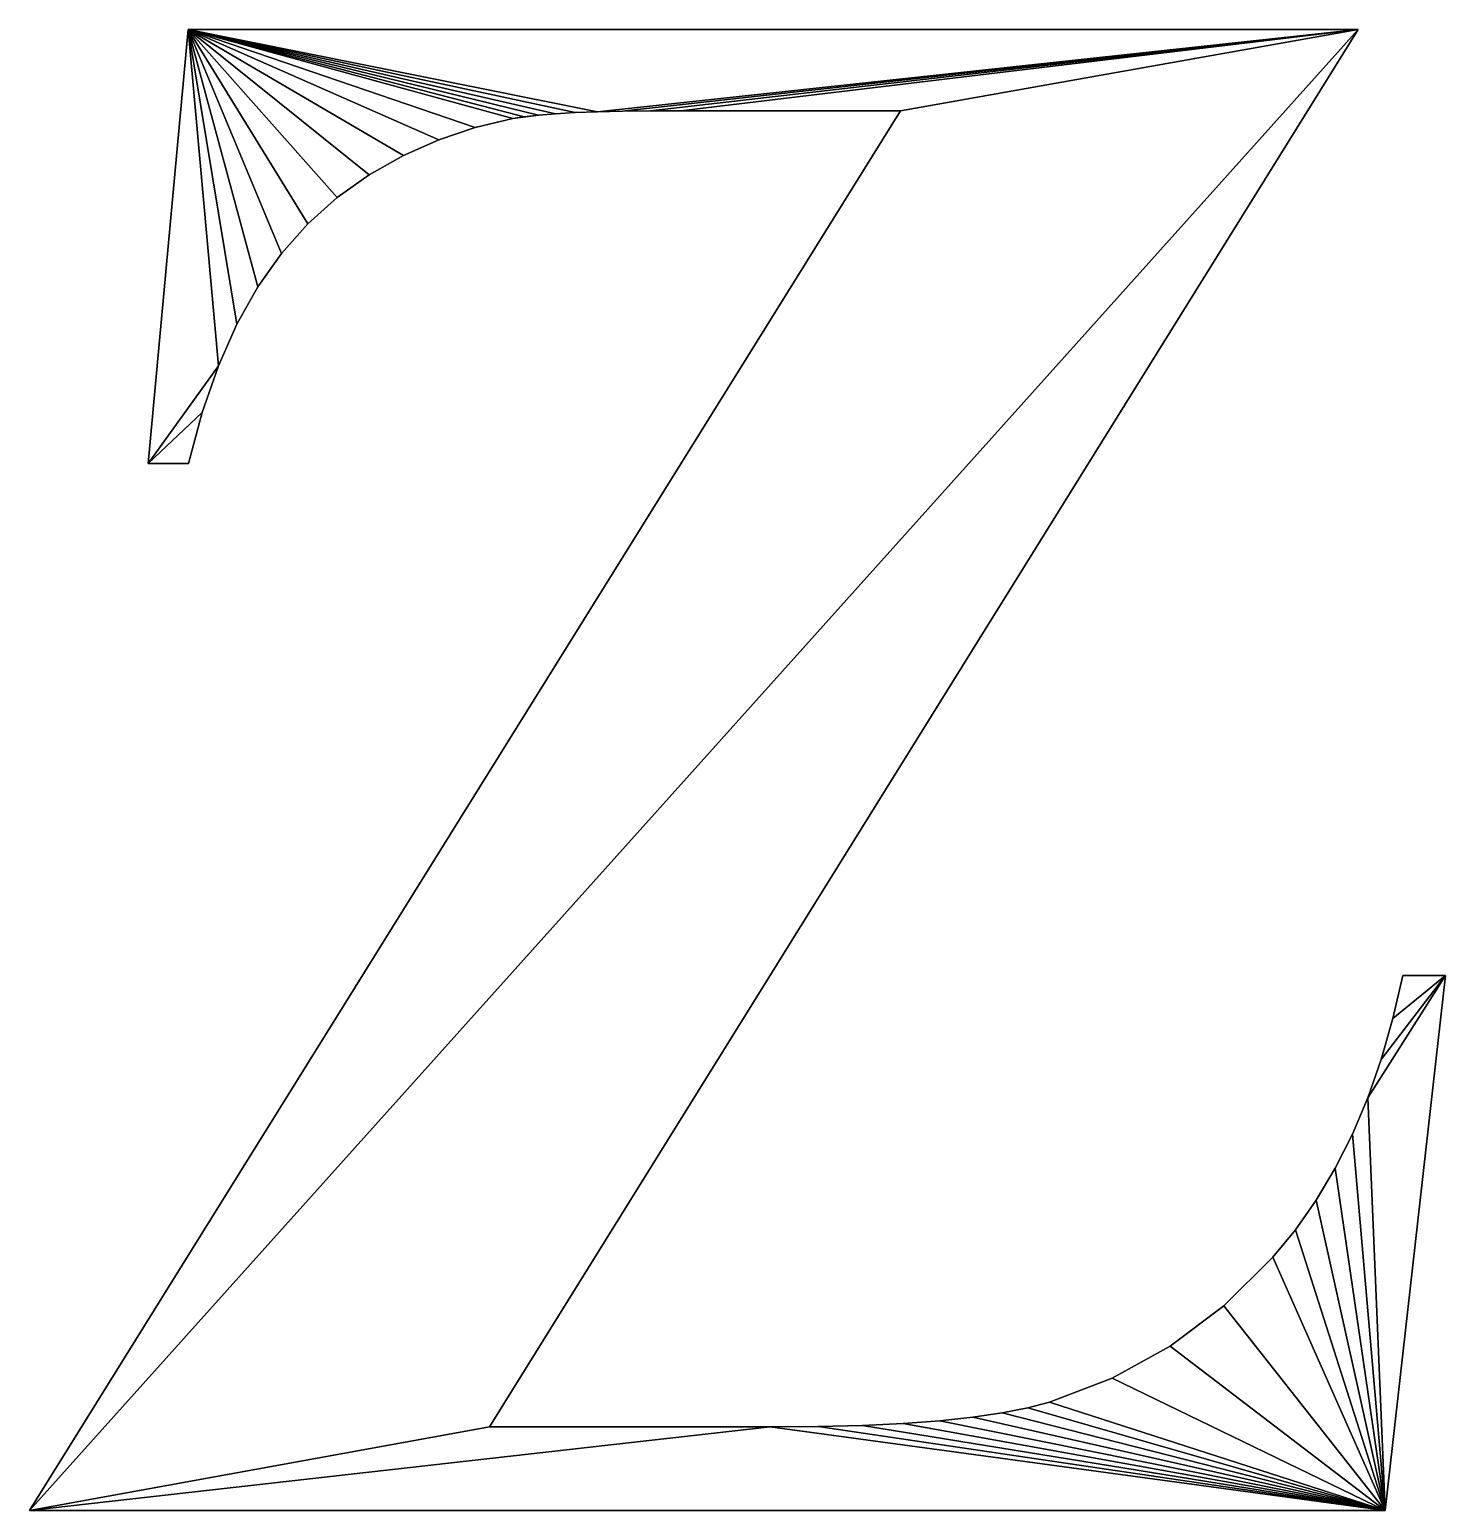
# Model space of a CAD drawing. Header units: metres. Extents: x 0.022 to 0.914, y 0 to 0.933.
import ezdxf

# ---------------------------------------------------------------- set-up
doc = ezdxf.new("R2010")
doc.units = ezdxf.units.M

msp = doc.modelspace()

# ---------------------------------------------------------------- meshes
at = {"layer": 'Armanisoft_0', "linetype": 'CONTINUOUS'}
mesh = msp.add_polyface(dxfattribs=at)
corners = [(0.859267, 0.932927), (0.31205, 0.052591), (0.488864, 0.052591), (0.519116, 0.052835), (0.547009, 0.053567), (0.572541, 0.054786), (0.595713, 0.056492), (0.616524, 0.058686), (0.634976, 0.061368), (0.651067, 0.064537), (0.664798, 0.068194), (0.704225, 0.083225), (0.740826, 0.103445), (0.774602, 0.128855), (0.805552, 0.159455), (0.819753, 0.17675), (0.832818, 0.19544), (0.844748, 0.215527), (0.855543, 0.237008), (0.865202, 0.259885), (0.873726, 0.284158), (0.881114, 0.309826), (0.887367, 0.33689), (0.914145, 0.33689), (0.87623, 0), (0.022377, 0), (0.571009, 0.88186), (0.43261, 0.88186), (0.413385, 0.881782), (0.39587, 0.881547), (0.380065, 0.881157), (0.365969, 0.88061), (0.353584, 0.879907), (0.342909, 0.879047), (0.333943, 0.878032), (0.326688, 0.87686), (0.303002, 0.871265), (0.280041, 0.863494), (0.257805, 0.853546), (0.236294, 0.841422), (0.216048, 0.827105), (0.197609, 0.810579), (0.180977, 0.791844), (0.166152, 0.770899), (0.152978, 0.747399), (0.141299, 0.720997), (0.131116, 0.691693), (0.122427, 0.659486), (0.097072, 0.659486), (0.122224, 0.932927), (0.859267, 0.932927), (0.468261, 1.97258), (-1.037856, -0.286595), (1.974378, -0.286595), (0.859267, 0.932927, 0.229421), (0.31205, 0.052591, 0.229421), (0.488864, 0.052591, 0.229421), (0.519116, 0.052835, 0.229421), (0.547009, 0.053567, 0.229421), (0.572541, 0.054786, 0.229421), (0.595713, 0.056492, 0.229421), (0.616524, 0.058686, 0.229421), (0.634976, 0.061368, 0.229421), (0.651067, 0.064537, 0.229421), (0.664798, 0.068194, 0.229421), (0.704225, 0.083225, 0.229421), (0.740826, 0.103445, 0.229421), (0.774602, 0.128855, 0.229421), (0.805552, 0.159455, 0.229421), (0.819753, 0.17675, 0.229421), (0.832818, 0.19544, 0.229421), (0.844748, 0.215527, 0.229421), (0.855543, 0.237008, 0.229421), (0.865202, 0.259885, 0.229421), (0.873726, 0.284158, 0.229421), (0.881114, 0.309826, 0.229421), (0.887367, 0.33689, 0.229421), (0.914145, 0.33689, 0.229421), (0.87623, 0, 0.229421), (0.022377, 0, 0.229421), (0.571009, 0.88186, 0.229421), (0.43261, 0.88186, 0.229421), (0.413385, 0.881782, 0.229421), (0.39587, 0.881547, 0.229421), (0.380065, 0.881157, 0.229421), (0.365969, 0.88061, 0.229421), (0.353584, 0.879907, 0.229421), (0.342909, 0.879047, 0.229421), (0.333943, 0.878032, 0.229421), (0.326688, 0.87686, 0.229421), (0.303002, 0.871265, 0.229421), (0.280041, 0.863494, 0.229421), (0.257805, 0.853546, 0.229421), (0.236294, 0.841422, 0.229421), (0.216048, 0.827105, 0.229421), (0.197609, 0.810579, 0.229421), (0.180977, 0.791844, 0.229421), (0.166152, 0.770899, 0.229421), (0.152978, 0.747399, 0.229421), (0.141299, 0.720997, 0.229421), (0.131116, 0.691693, 0.229421), (0.122427, 0.659486, 0.229421), (0.097072, 0.659486, 0.229421), (0.122224, 0.932927, 0.229421), (0.859267, 0.932927, 0.229421), (0.468261, 1.97258, 0.229421), (-1.037856, -0.286595, 0.229421), (1.974378, -0.286595, 0.229421), (0.859267, 0.932927), (0.859267, 0.932927, 0.229421), (0.31205, 0.052591), (0.31205, 0.052591, 0.229421), (0.488864, 0.052591), (0.488864, 0.052591, 0.229421), (0.519116, 0.052835), (0.519116, 0.052835, 0.229421), (0.547009, 0.053567), (0.547009, 0.053567, 0.229421), (0.572541, 0.054786), (0.572541, 0.054786, 0.229421), (0.595713, 0.056492), (0.595713, 0.056492, 0.229421), (0.616524, 0.058686), (0.616524, 0.058686, 0.229421), (0.634976, 0.061368), (0.634976, 0.061368, 0.229421), (0.651067, 0.064537), (0.651067, 0.064537, 0.229421), (0.664798, 0.068194), (0.664798, 0.068194, 0.229421), (0.704225, 0.083225), (0.704225, 0.083225, 0.229421), (0.740826, 0.103445), (0.740826, 0.103445, 0.229421), (0.774602, 0.128855), (0.774602, 0.128855, 0.229421), (0.805552, 0.159455), (0.805552, 0.159455, 0.229421), (0.819753, 0.17675), (0.819753, 0.17675, 0.229421), (0.832818, 0.19544), (0.832818, 0.19544, 0.229421), (0.844748, 0.215527), (0.844748, 0.215527, 0.229421), (0.855543, 0.237008), (0.855543, 0.237008, 0.229421), (0.865202, 0.259885), (0.865202, 0.259885, 0.229421), (0.873726, 0.284158), (0.873726, 0.284158, 0.229421), (0.881114, 0.309826), (0.881114, 0.309826, 0.229421), (0.887367, 0.33689), (0.887367, 0.33689, 0.229421), (0.914145, 0.33689), (0.914145, 0.33689, 0.229421), (0.87623, 0), (0.87623, 0, 0.229421), (0.022377, 0), (0.022377, 0, 0.229421), (0.571009, 0.88186), (0.571009, 0.88186, 0.229421), (0.43261, 0.88186), (0.43261, 0.88186, 0.229421), (0.413385, 0.881782), (0.413385, 0.881782, 0.229421), (0.39587, 0.881547), (0.39587, 0.881547, 0.229421), (0.380065, 0.881157), (0.380065, 0.881157, 0.229421), (0.365969, 0.88061), (0.365969, 0.88061, 0.229421), (0.353584, 0.879907), (0.353584, 0.879907, 0.229421), (0.342909, 0.879047), (0.342909, 0.879047, 0.229421), (0.333943, 0.878032), (0.333943, 0.878032, 0.229421), (0.326688, 0.87686), (0.326688, 0.87686, 0.229421), (0.303002, 0.871265), (0.303002, 0.871265, 0.229421), (0.280041, 0.863494), (0.280041, 0.863494, 0.229421), (0.257805, 0.853546), (0.257805, 0.853546, 0.229421), (0.236294, 0.841422), (0.236294, 0.841422, 0.229421), (0.216048, 0.827105), (0.216048, 0.827105, 0.229421), (0.197609, 0.810579), (0.197609, 0.810579, 0.229421), (0.180977, 0.791844), (0.180977, 0.791844, 0.229421), (0.166152, 0.770899), (0.166152, 0.770899, 0.229421), (0.152978, 0.747399), (0.152978, 0.747399, 0.229421), (0.141299, 0.720997), (0.141299, 0.720997, 0.229421), (0.131116, 0.691693), (0.131116, 0.691693, 0.229421), (0.122427, 0.659486), (0.122427, 0.659486, 0.229421), (0.097072, 0.659486), (0.097072, 0.659486, 0.229421), (0.122224, 0.932927), (0.122224, 0.932927, 0.229421)]
mesh.append_faces([[corners[k] for k in face] for face in [(23, 19, 20), (23, 20, 21), (23, 21, 22), (24, 2, 3), (24, 3, 4), (24, 4, 5), (24, 5, 6), (24, 6, 7), (24, 7, 8), (24, 8, 9), (24, 9, 10), (24, 10, 11), (24, 11, 12), (24, 12, 13), (24, 13, 14), (24, 14, 15), (24, 15, 16), (24, 16, 17), (24, 17, 18), (24, 18, 19), (24, 19, 23), (25, 1, 2), (25, 2, 24), (35, 34, 33), (48, 45, 46), (48, 46, 47), (49, 30, 31), (49, 31, 32), (49, 32, 33), (49, 33, 34), (49, 34, 35), (49, 35, 36), (49, 36, 37), (49, 37, 38), (49, 38, 39), (49, 39, 40), (49, 40, 41), (49, 41, 42), (49, 42, 43), (49, 43, 44), (49, 44, 45), (49, 45, 48), (0, 1, 25), (0, 25, 26), (0, 26, 27), (0, 26, 28), (0, 26, 29), (0, 27, 28), (0, 28, 29), (0, 29, 30), (26, 28, 27), (26, 27, 50), (26, 29, 28), (26, 28, 50), (26, 29, 50), (27, 28, 50), (28, 29, 50), (29, 30, 50), (30, 49, 50), (77, 74, 73), (77, 75, 74), (77, 76, 75), (78, 57, 56), (78, 58, 57), (78, 59, 58), (78, 60, 59), (78, 61, 60), (78, 62, 61), (78, 63, 62), (78, 64, 63), (78, 65, 64), (78, 66, 65), (78, 67, 66), (78, 68, 67), (78, 69, 68), (78, 70, 69), (78, 71, 70), (78, 72, 71), (78, 73, 72), (78, 77, 73), (79, 56, 55), (79, 78, 56), (89, 87, 88), (102, 100, 99), (102, 101, 100), (103, 85, 84), (103, 86, 85), (103, 87, 86), (103, 88, 87), (103, 89, 88), (103, 90, 89), (103, 91, 90), (103, 92, 91), (103, 93, 92), (103, 94, 93), (103, 95, 94), (103, 96, 95), (103, 97, 96), (103, 98, 97), (103, 99, 98), (103, 102, 99), (54, 79, 55), (54, 80, 79), (54, 81, 80), (54, 82, 80), (54, 83, 80), (54, 82, 81), (54, 83, 82), (54, 84, 83), (80, 81, 82), (80, 104, 81), (80, 82, 83), (80, 104, 82), (80, 104, 83), (81, 104, 82), (82, 104, 83), (83, 104, 84), (84, 104, 103), (110, 108, 109, 111), (112, 110, 111, 113), (114, 112, 113, 115), (116, 114, 115, 117), (118, 116, 117, 119), (120, 118, 119, 121), (122, 120, 121, 123), (124, 122, 123, 125), (126, 124, 125, 127), (128, 126, 127, 129), (130, 128, 129, 131), (132, 130, 131, 133), (134, 132, 133, 135), (136, 134, 135, 137), (138, 136, 137, 139), (140, 138, 139, 141), (142, 140, 141, 143), (144, 142, 143, 145), (146, 144, 145, 147), (148, 146, 147, 149), (150, 148, 149, 151), (152, 150, 151, 153), (154, 152, 153, 155), (156, 154, 155, 157), (158, 156, 157, 159), (160, 158, 159, 161), (162, 160, 161, 163), (164, 162, 163, 165), (166, 164, 165, 167), (168, 166, 167, 169), (170, 168, 169, 171), (172, 170, 171, 173), (174, 172, 173, 175), (176, 174, 175, 177), (178, 176, 177, 179), (180, 178, 179, 181), (182, 180, 181, 183), (184, 182, 183, 185), (186, 184, 185, 187), (188, 186, 187, 189), (190, 188, 189, 191), (192, 190, 191, 193), (194, 192, 193, 195), (196, 194, 195, 197), (198, 196, 197, 199), (200, 198, 199, 201), (202, 200, 201, 203), (204, 202, 203, 205), (206, 204, 205, 207), (108, 206, 207, 109)]])

doc.saveas('drawing.dxf')
